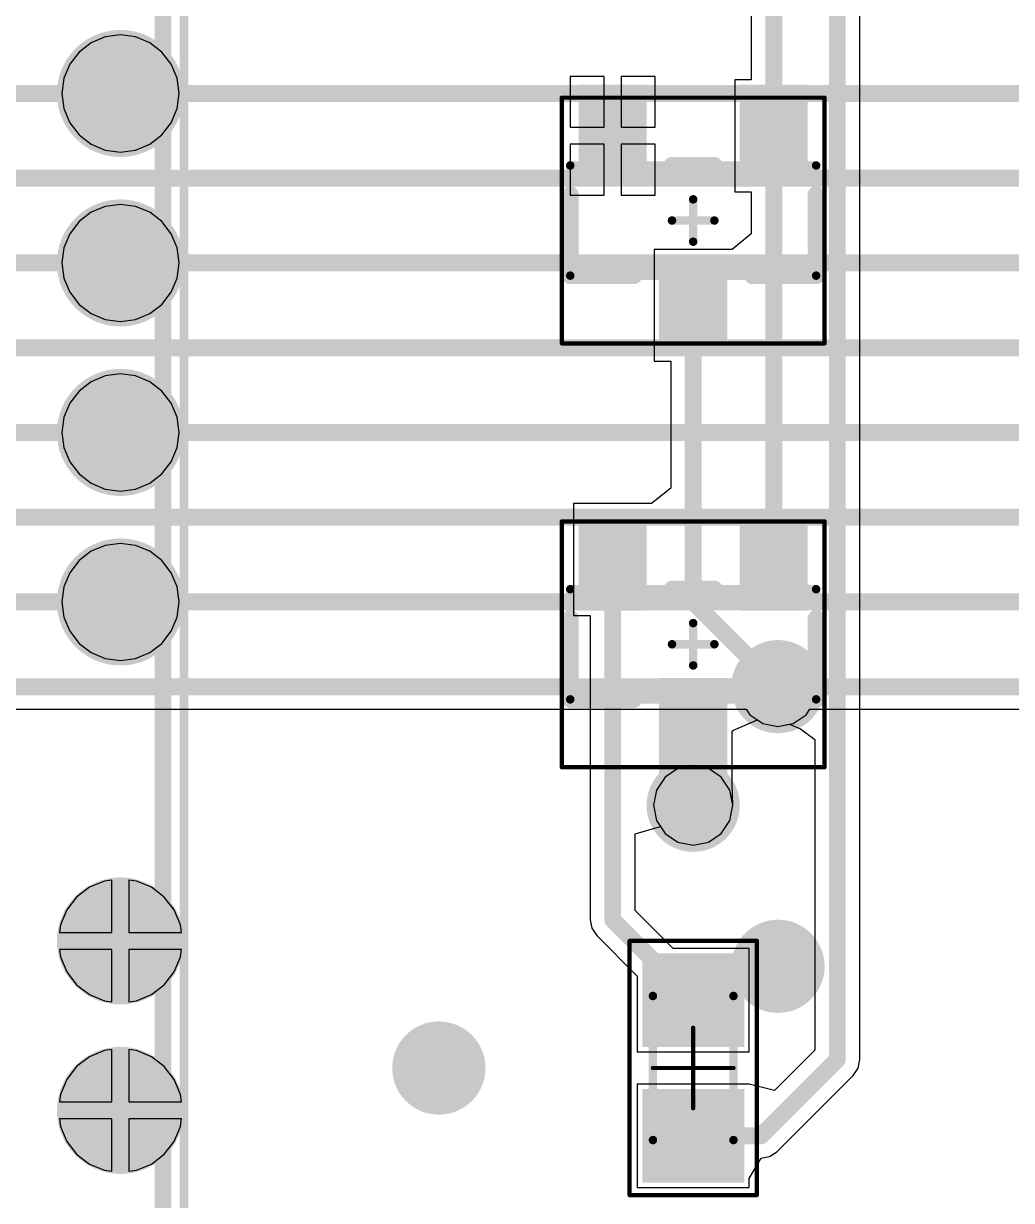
# Model space of a CAD drawing. Header units: millimetres. Extents: x 372 to 687, y 380 to 482.
# Drawn here: x 433.1 to 444.75, y 442.44 to 456.32 of the extents above; entities that cross this region are included whole.
import ezdxf

# ---------------------------------------------------------------- set-up
doc = ezdxf.new("R2010")
doc.units = ezdxf.units.MM
for name, color, linetype in [('BottomLayer', 5, 'Continuous'), ('BottomSolder', 6, 'Continuous'), ('InternalPlane1', 76, 'Continuous'), ('InternalPlane2', 16, 'Continuous'), ('Mechanical13', 56, 'Continuous'), ('Mechanical15', 56, 'Continuous'), ('MultiLayer', 9, 'Continuous'), ('PadHoleLayer', 156, 'Continuous'), ('TopLayer', 1, 'Continuous'), ('TopOverlay', 2, 'Continuous'), ('TopPaste', 8, 'Continuous'), ('TopSolder', 216, 'Continuous'), ('ViaHoleLayer', 16, 'Continuous')]:
    doc.layers.add(name, color=color, linetype=linetype)

# ---------------------------------------------------------------- blocks, each defined once
blk = doc.blocks.new('RESC0603_1608__N_305')
at = {"layer": 'Mechanical13', "const_width": 0.0999998}
for points in [[(-0.8499983, 0.47499778), (0.85000084, 0.47499778)], [(-0.8499983, 0.47499778), (-0.8499983, -0.47500032)], [(0.85000084, 0.47499778), (0.85000084, -0.47500032)], [(-0.8499983, -0.47500032), (0.85000084, -0.47500032)]]:
    blk.add_lwpolyline(points, dxfattribs=at)
at = {"layer": 'Mechanical13', "const_width": 0.0499999}
for points in [[(-0.8749969799999999, 0.47499778, 1), (-0.8249996199999999, 0.47499778, 1)], [(-0.8749969799999999, 0.47499778, 1), (-0.8249996199999999, 0.47499778, 1)], [(0.8250021599999999, 0.47499778, 1), (0.8749995199999999, 0.47499778, 1)], [(0.8250021599999999, 0.47499778, 1), (0.8749995199999999, 0.47499778, 1)], [(-0.8749969799999999, -0.47500032, 1), (-0.8249996199999999, -0.47500032, 1)], [(-0.8749969799999999, -0.47500032, 1), (-0.8249996199999999, -0.47500032, 1)], [(0.8250021599999999, -0.47500032, 1), (0.8749995199999999, -0.47500032, 1)], [(0.8250021599999999, -0.47500032, 1), (0.8749995199999999, -0.47500032, 1)]]:
    blk.add_lwpolyline(points, format="xyb", close=True, dxfattribs=at)
at = {"layer": 'Mechanical15', "const_width": 0.0499999}
for points in [[(-1.49999954, 0.7499985), (1.50000208, 0.7499985)], [(-1.49999954, 0.7499985), (-1.49999954, -0.75000104)], [(1.50000208, 0.7499985), (1.50000208, -0.75000104)], [(2.54e-06, 0.47499778), (2.54e-06, -0.47500032)], [(-0.47499778, 0), (0.47500286, 0)], [(-1.49999954, -0.75000104), (1.50000208, -0.75000104)]]:
    blk.add_lwpolyline(points, dxfattribs=at)
at = {"layer": 'Mechanical15', "const_width": 0.02499868}
for points in [[(-1.51249888, 0.7499985, 1), (-1.4875002, 0.7499985, 1)], [(-1.51249888, 0.7499985, 1), (-1.4875002, 0.7499985, 1)], [(1.48750274, 0.7499985, 1), (1.51250142, 0.7499985, 1)], [(1.48750274, 0.7499985, 1), (1.51250142, 0.7499985, 1)], [(-0.0124968, 0.47499778, 1), (0.01250188, 0.47499778, 1)], [(-0.48749712, 0, 1), (-0.46249844, 0, 1)], [(0.46250352, 0, 1), (0.4875022, 0, 1)], [(-0.0124968, -0.47500032, 1), (0.01250188, -0.47500032, 1)], [(-1.51249888, -0.75000104, 1), (-1.4875002, -0.75000104, 1)], [(-1.51249888, -0.75000104, 1), (-1.4875002, -0.75000104, 1)], [(1.48750274, -0.75000104, 1), (1.51250142, -0.75000104, 1)], [(1.48750274, -0.75000104, 1), (1.51250142, -0.75000104, 1)]]:
    blk.add_lwpolyline(points, format="xyb", close=True, dxfattribs=at)
at = {"layer": 'TopLayer'}
for points in [[(-0.3499993, -0.499999), (-0.3499993, 0.499999), (-1.2499975, -0.499999), (-1.2499975, 0.499999)], [(1.25000004, -0.499999), (1.25000004, 0.499999), (0.35000184, -0.499999), (0.35000184, 0.499999)]]:
    blk.add_solid(points, dxfattribs=at)
at = {"layer": 'TopPaste'}
for points in [[(-0.3499993, -0.499999), (-0.3499993, 0.499999), (-1.2499975, -0.499999), (-1.2499975, 0.499999)], [(1.25000004, -0.499999), (1.25000004, 0.499999), (0.35000184, -0.499999), (0.35000184, 0.499999)]]:
    blk.add_solid(points, dxfattribs=at)
at = {"layer": 'TopSolder'}
for points in [[(-0.2483993, -0.601599), (-0.2483993, 0.601599), (-1.3515975, -0.601599), (-1.3515975, 0.601599)], [(1.35160004, -0.601599), (1.35160004, 0.601599), (0.24840184, -0.601599), (0.24840184, 0.601599)]]:
    blk.add_solid(points, dxfattribs=at)
blk = doc.blocks.new('PCI_E_______36P_324')
at = {"layer": 'BottomLayer', "const_width": 0.52500022}
for points in [[(-6.76201594, 3.24464172, 1), (-6.237018259999999, 3.24464172, 1)], [(-4.7620174, 3.24464172, 1), (-4.23701972, 3.24464172, 1)], [(-2.76201632, 3.24464172, 1), (-2.23701864, 3.24464172, 1)], [(-0.76201778, 3.24464172, 1), (-0.2370201, 3.24464172, 1)], [(3.23798438, 3.24464172, 1), (3.76298206, 3.24464172, 1)], [(5.237982919999999, 3.24464172, 1), (5.7629806, 3.24464172, 1)]]:
    blk.add_lwpolyline(points, format="xyb", close=True, dxfattribs=at)
at = {"layer": 'BottomSolder', "const_width": 0.6266002199999999}
for points in [[(-6.812815939999999, 3.24464172, 1), (-6.18621826, 3.24464172, 1)], [(-4.8128174, 3.24464172, 1), (-4.18621972, 3.24464172, 1)], [(-2.81281632, 3.24464172, 1), (-2.18621864, 3.24464172, 1)], [(-0.8128177799999999, 3.24464172, 1), (-0.1862201, 3.24464172, 1)], [(3.18718438, 3.24464172, 1), (3.81378206, 3.24464172, 1)], [(5.18718292, 3.24464172, 1), (5.813780599999999, 3.24464172, 1)]]:
    blk.add_lwpolyline(points, format="xyb", close=True, dxfattribs=at)
at = {"layer": 'InternalPlane1', "const_width": 0.7499985}
for points in [[(-6.87451762, 3.24464172, 1), (-6.12451658, 3.24464172, 1)], [(-4.87451908, 3.24464172, 1), (-4.12451804, 3.24464172, 1)], [(-2.874518, 3.24464172, 1), (-2.12451696, 3.24464172, 1)], [(-0.8745194599999999, 3.24464172, 1), (-0.12451842, 3.24464172, 1)], [(3.1254827, 3.24464172, 1), (3.87548374, 3.24464172, 1)], [(5.12548124, 3.24464172, 1), (5.87548228, 3.24464172, 1)]]:
    blk.add_lwpolyline(points, format="xyb", close=True, dxfattribs=at)
at = {"layer": 'InternalPlane2', "const_width": 0.7499985}
for points in [[(-6.87451762, 3.24464172, 1), (-6.12451658, 3.24464172, 1)], [(-4.87451908, 3.24464172, 1), (-4.12451804, 3.24464172, 1)], [(-2.874518, 3.24464172, 1), (-2.12451696, 3.24464172, 1)], [(-0.8745194599999999, 3.24464172, 1), (-0.12451842, 3.24464172, 1)], [(3.1254827, 3.24464172, 1), (3.87548374, 3.24464172, 1)], [(5.12548124, 3.24464172, 1), (5.87548228, 3.24464172, 1)]]:
    blk.add_lwpolyline(points, format="xyb", close=True, dxfattribs=at)
at = {"layer": 'Mechanical13', "const_width": 0.1999996}
blk.add_lwpolyline([(12.5000512, 3.7466016), (-12.49988864, 3.7466016)], dxfattribs=at)
at = {"layer": 'Mechanical15', "const_width": 0.0999998}
blk.add_lwpolyline([(12.87548098, 3.99464022), (-12.59952014, 3.99464022)], dxfattribs=at)
at = {"layer": 'MultiLayer', "const_width": 0.52500022}
for points in [[(-6.76201594, 3.24464172, 1), (-6.237018259999999, 3.24464172, 1)], [(-4.7620174, 3.24464172, 1), (-4.23701972, 3.24464172, 1)], [(-2.76201632, 3.24464172, 1), (-2.23701864, 3.24464172, 1)], [(-0.76201778, 3.24464172, 1), (-0.2370201, 3.24464172, 1)], [(3.23798438, 3.24464172, 1), (3.76298206, 3.24464172, 1)], [(5.237982919999999, 3.24464172, 1), (5.7629806, 3.24464172, 1)]]:
    blk.add_lwpolyline(points, format="xyb", close=True, dxfattribs=at)
at = {"layer": 'PadHoleLayer', "const_width": 0.3499993}
for points in [[(-6.67451802, 3.24464172, 1), (-6.32451618, 3.24464172, 1)], [(-4.67451948, 3.24464172, 1), (-4.32451764, 3.24464172, 1)], [(-2.6745184, 3.24464172, 1), (-2.32451656, 3.24464172, 1)], [(-0.67451986, 3.24464172, 1), (-0.32451802, 3.24464172, 1)], [(3.3254823, 3.24464172, 1), (3.67548414, 3.24464172, 1)], [(5.32548084, 3.24464172, 1), (5.67548268, 3.24464172, 1)]]:
    blk.add_lwpolyline(points, format="xyb", close=True, dxfattribs=at)
at = {"layer": 'TopLayer', "const_width": 0.52500022}
for points in [[(-6.76201594, 3.24464172, 1), (-6.237018259999999, 3.24464172, 1)], [(-4.7620174, 3.24464172, 1), (-4.23701972, 3.24464172, 1)], [(-2.76201632, 3.24464172, 1), (-2.23701864, 3.24464172, 1)], [(-0.76201778, 3.24464172, 1), (-0.2370201, 3.24464172, 1)], [(3.23798438, 3.24464172, 1), (3.76298206, 3.24464172, 1)], [(5.237982919999999, 3.24464172, 1), (5.7629806, 3.24464172, 1)]]:
    blk.add_lwpolyline(points, format="xyb", close=True, dxfattribs=at)
at = {"layer": 'TopSolder', "const_width": 0.6266002199999999}
for points in [[(-6.812815939999999, 3.24464172, 1), (-6.18621826, 3.24464172, 1)], [(-4.8128174, 3.24464172, 1), (-4.18621972, 3.24464172, 1)], [(-2.81281632, 3.24464172, 1), (-2.18621864, 3.24464172, 1)], [(-0.8128177799999999, 3.24464172, 1), (-0.1862201, 3.24464172, 1)], [(3.18718438, 3.24464172, 1), (3.81378206, 3.24464172, 1)], [(5.18718292, 3.24464172, 1), (5.813780599999999, 3.24464172, 1)]]:
    blk.add_lwpolyline(points, format="xyb", close=True, dxfattribs=at)
blk = doc.blocks.new('SOT23_3_N_327')
at = {"layer": 'Mechanical13', "const_width": 0.0999998}
for points in [[(-1.44999964, -0.6500012399999999), (-1.44999964, 0.6500012399999999)], [(-1.44999964, 0.6500012399999999), (1.44999964, 0.6500012399999999)], [(1.44999964, -0.6500012399999999), (1.44999964, 0.6500012399999999)], [(-1.44999964, -0.6500012399999999), (1.44999964, -0.6500012399999999)]]:
    blk.add_lwpolyline(points, dxfattribs=at)
at = {"layer": 'Mechanical13', "const_width": 0.0499999}
for points in [[(-1.47499832, 0.6500012399999999, 1), (-1.42500096, 0.6500012399999999, 1)], [(-1.47499832, 0.6500012399999999, 1), (-1.42500096, 0.6500012399999999, 1)], [(1.42500096, 0.6500012399999999, 1), (1.47499832, 0.6500012399999999, 1)], [(1.42500096, 0.6500012399999999, 1), (1.47499832, 0.6500012399999999, 1)], [(-1.47499832, -0.6500012399999999, 1), (-1.42500096, -0.6500012399999999, 1)], [(-1.47499832, -0.6500012399999999, 1), (-1.42500096, -0.6500012399999999, 1)], [(1.42500096, -0.6500012399999999, 1), (1.47499832, -0.6500012399999999, 1)], [(1.42500096, -0.6500012399999999, 1), (1.47499832, -0.6500012399999999, 1)]]:
    blk.add_lwpolyline(points, format="xyb", close=True, dxfattribs=at)
at = {"layer": 'Mechanical15'}
for points, const_width in [([(-1.54999944, 1.44999964), (1.54999944, 1.44999964)], 0.0499999), ([(-1.54999944, -1.44999964), (-1.54999944, 1.44999964)], 0.0499999), ([(1.54999944, -1.44999964), (1.54999944, 1.44999964)], 0.0499999), ([(0, -0.2499995), (0, 0.2499995)], 0.0999998), ([(-0.2499995, 0), (0.2499995, 0)], 0.0999998), ([(-1.54999944, -1.44999964), (1.54999944, -1.44999964)], 0.0499999)]:
    blk.add_lwpolyline(points, dxfattribs=dict(at, const_width=const_width))
for points, const_width in [([(-1.56249878, 1.44999964, 1), (-1.5375001, 1.44999964, 1)], 0.02499868), ([(-1.56249878, 1.44999964, 1), (-1.5375001, 1.44999964, 1)], 0.02499868), ([(1.5375001, 1.44999964, 1), (1.56249878, 1.44999964, 1)], 0.02499868), ([(1.5375001, 1.44999964, 1), (1.56249878, 1.44999964, 1)], 0.02499868), ([(-0.02499868, 0.2499995, 1), (0.02499868, 0.2499995, 1)], 0.0499999), ([(-0.27499818, 0, 1), (-0.22500082, 0, 1)], 0.0499999), ([(0.22500082, 0, 1), (0.27499818, 0, 1)], 0.0499999), ([(-0.02499868, -0.2499995, 1), (0.02499868, -0.2499995, 1)], 0.0499999), ([(-1.56249878, -1.44999964, 1), (-1.5375001, -1.44999964, 1)], 0.02499868), ([(-1.56249878, -1.44999964, 1), (-1.5375001, -1.44999964, 1)], 0.02499868), ([(1.5375001, -1.44999964, 1), (1.56249878, -1.44999964, 1)], 0.02499868), ([(1.5375001, -1.44999964, 1), (1.56249878, -1.44999964, 1)], 0.02499868)]:
    blk.add_lwpolyline(points, format="xyb", close=True, dxfattribs=dict(at, const_width=const_width))
at = {"layer": 'PadHoleLayer'}
for points in [[(-0.95000064, 1.00000054), (-0.95000064, 1.00000054), (-0.95000064, 1.00000054), (-0.95000064, 1.00000054)], [(0.95000064, 1.00000054), (0.95000064, 1.00000054), (0.95000064, 1.00000054), (0.95000064, 1.00000054)], [(0, -1.00000054), (0, -1.00000054), (0, -1.00000054), (0, -1.00000054)]]:
    blk.add_lwpolyline(points, close=True, dxfattribs=at)
at = {"layer": 'TopLayer'}
for points in [[(-1.25000004, 0.50000154), (-0.6500012399999999, 0.50000154), (-1.25000004, 1.49999954), (-0.6500012399999999, 1.49999954)], [(1.25000004, 1.49999954), (0.6500012399999999, 1.49999954), (1.25000004, 0.50000154), (0.6500012399999999, 0.50000154)], [(-0.2999994, -1.49999954), (0.2999994, -1.49999954), (-0.2999994, -0.50000154), (0.2999994, -0.50000154)]]:
    blk.add_solid(points, dxfattribs=at)
at = {"layer": 'TopOverlay', "const_width": 0.1999996}
for points in [[(-0.2499995, 0.6500012399999999), (0.2499995, 0.6500012399999999)], [(-1.44999964, -0.6500012399999999), (-1.44999964, 0.3039999)], [(1.44999964, -0.6500012399999999), (1.44999964, 0.3039999)], [(-1.44999964, -0.6500012399999999), (-0.7000011399999999, -0.6500012399999999)], [(0.7000011399999999, -0.6500012399999999), (1.44999964, -0.6500012399999999)]]:
    blk.add_lwpolyline(points, dxfattribs=at)
at = {"layer": 'TopOverlay', "const_width": 0.0999998}
for points in [[(-0.2999994, 0.6500012399999999, 1), (-0.1999996, 0.6500012399999999, 1)], [(0.1999996, 0.6500012399999999, 1), (0.2999994, 0.6500012399999999, 1)], [(-1.49999954, 0.3039999, 1), (-1.39999974, 0.3039999, 1)], [(1.39999974, 0.3039999, 1), (1.49999954, 0.3039999, 1)], [(-1.49999954, -0.6500012399999999, 1), (-1.39999974, -0.6500012399999999, 1)], [(-1.49999954, -0.6500012399999999, 1), (-1.39999974, -0.6500012399999999, 1)], [(-0.75000104, -0.6500012399999999, 1), (-0.6500012399999999, -0.6500012399999999, 1)], [(0.6500012399999999, -0.6500012399999999, 1), (0.75000104, -0.6500012399999999, 1)], [(1.39999974, -0.6500012399999999, 1), (1.49999954, -0.6500012399999999, 1)], [(1.39999974, -0.6500012399999999, 1), (1.49999954, -0.6500012399999999, 1)]]:
    blk.add_lwpolyline(points, format="xyb", close=True, dxfattribs=at)
at = {"layer": 'TopPaste'}
for points in [[(-1.20000014, 0.55000144), (-0.7000011399999999, 0.55000144), (-1.20000014, 1.44999964), (-0.7000011399999999, 1.44999964)], [(1.20000014, 1.44999964), (0.7000011399999999, 1.44999964), (1.20000014, 0.55000144), (0.7000011399999999, 0.55000144)], [(-0.2499995, -1.44999964), (0.2499995, -1.44999964), (-0.2499995, -0.55000144), (0.2499995, -0.55000144)]]:
    blk.add_solid(points, dxfattribs=at)
at = {"layer": 'TopSolder'}
for points in [[(-1.35160004, 0.39840154), (-0.54840124, 0.39840154), (-1.35160004, 1.60159954), (-0.54840124, 1.60159954)], [(1.35160004, 1.60159954), (0.54840124, 1.60159954), (1.35160004, 0.39840154), (0.54840124, 0.39840154)], [(-0.4015994, -1.60159954), (0.4015994, -1.60159954), (-0.4015994, -0.39840154), (0.4015994, -0.39840154)]]:
    blk.add_solid(points, dxfattribs=at)
blk = doc.blocks.new('SOT23_3_N_330')
at = {"layer": 'Mechanical13', "const_width": 0.0999998}
for points in [[(-1.44999964, -0.6500012399999999), (-1.44999964, 0.6500012399999999)], [(-1.44999964, 0.6500012399999999), (1.44999964, 0.6500012399999999)], [(1.44999964, -0.6500012399999999), (1.44999964, 0.6500012399999999)], [(-1.44999964, -0.6500012399999999), (1.44999964, -0.6500012399999999)]]:
    blk.add_lwpolyline(points, dxfattribs=at)
at = {"layer": 'Mechanical13', "const_width": 0.0499999}
for points in [[(-1.47499832, 0.6500012399999999, 1), (-1.42500096, 0.6500012399999999, 1)], [(-1.47499832, 0.6500012399999999, 1), (-1.42500096, 0.6500012399999999, 1)], [(1.42500096, 0.6500012399999999, 1), (1.47499832, 0.6500012399999999, 1)], [(1.42500096, 0.6500012399999999, 1), (1.47499832, 0.6500012399999999, 1)], [(-1.47499832, -0.6500012399999999, 1), (-1.42500096, -0.6500012399999999, 1)], [(-1.47499832, -0.6500012399999999, 1), (-1.42500096, -0.6500012399999999, 1)], [(1.42500096, -0.6500012399999999, 1), (1.47499832, -0.6500012399999999, 1)], [(1.42500096, -0.6500012399999999, 1), (1.47499832, -0.6500012399999999, 1)]]:
    blk.add_lwpolyline(points, format="xyb", close=True, dxfattribs=at)
at = {"layer": 'Mechanical15'}
for points, const_width in [([(-1.54999944, 1.44999964), (1.54999944, 1.44999964)], 0.0499999), ([(-1.54999944, -1.44999964), (-1.54999944, 1.44999964)], 0.0499999), ([(1.54999944, -1.44999964), (1.54999944, 1.44999964)], 0.0499999), ([(0, -0.2499995), (0, 0.2499995)], 0.0999998), ([(-0.2499995, 0), (0.2499995, 0)], 0.0999998), ([(-1.54999944, -1.44999964), (1.54999944, -1.44999964)], 0.0499999)]:
    blk.add_lwpolyline(points, dxfattribs=dict(at, const_width=const_width))
for points, const_width in [([(-1.56249878, 1.44999964, 1), (-1.5375001, 1.44999964, 1)], 0.02499868), ([(-1.56249878, 1.44999964, 1), (-1.5375001, 1.44999964, 1)], 0.02499868), ([(1.5375001, 1.44999964, 1), (1.56249878, 1.44999964, 1)], 0.02499868), ([(1.5375001, 1.44999964, 1), (1.56249878, 1.44999964, 1)], 0.02499868), ([(-0.02499868, 0.2499995, 1), (0.02499868, 0.2499995, 1)], 0.0499999), ([(-0.27499818, 0, 1), (-0.22500082, 0, 1)], 0.0499999), ([(0.22500082, 0, 1), (0.27499818, 0, 1)], 0.0499999), ([(-0.02499868, -0.2499995, 1), (0.02499868, -0.2499995, 1)], 0.0499999), ([(-1.56249878, -1.44999964, 1), (-1.5375001, -1.44999964, 1)], 0.02499868), ([(-1.56249878, -1.44999964, 1), (-1.5375001, -1.44999964, 1)], 0.02499868), ([(1.5375001, -1.44999964, 1), (1.56249878, -1.44999964, 1)], 0.02499868), ([(1.5375001, -1.44999964, 1), (1.56249878, -1.44999964, 1)], 0.02499868)]:
    blk.add_lwpolyline(points, format="xyb", close=True, dxfattribs=dict(at, const_width=const_width))
at = {"layer": 'PadHoleLayer'}
for points in [[(-0.95000064, 1.00000054), (-0.95000064, 1.00000054), (-0.95000064, 1.00000054), (-0.95000064, 1.00000054)], [(0.95000064, 1.00000054), (0.95000064, 1.00000054), (0.95000064, 1.00000054), (0.95000064, 1.00000054)], [(0, -1.00000054), (0, -1.00000054), (0, -1.00000054), (0, -1.00000054)]]:
    blk.add_lwpolyline(points, close=True, dxfattribs=at)
at = {"layer": 'TopLayer'}
for points in [[(-1.25000004, 0.50000154), (-0.6500012399999999, 0.50000154), (-1.25000004, 1.49999954), (-0.6500012399999999, 1.49999954)], [(1.25000004, 1.49999954), (0.6500012399999999, 1.49999954), (1.25000004, 0.50000154), (0.6500012399999999, 0.50000154)], [(-0.2999994, -1.49999954), (0.2999994, -1.49999954), (-0.2999994, -0.50000154), (0.2999994, -0.50000154)]]:
    blk.add_solid(points, dxfattribs=at)
at = {"layer": 'TopOverlay', "const_width": 0.1999996}
for points in [[(-0.2499995, 0.6500012399999999), (0.2499995, 0.6500012399999999)], [(-1.44999964, -0.6500012399999999), (-1.44999964, 0.3039999)], [(1.44999964, -0.6500012399999999), (1.44999964, 0.3039999)], [(-1.44999964, -0.6500012399999999), (-0.7000011399999999, -0.6500012399999999)], [(0.7000011399999999, -0.6500012399999999), (1.44999964, -0.6500012399999999)]]:
    blk.add_lwpolyline(points, dxfattribs=at)
at = {"layer": 'TopOverlay', "const_width": 0.0999998}
for points in [[(-0.2999994, 0.6500012399999999, 1), (-0.1999996, 0.6500012399999999, 1)], [(0.1999996, 0.6500012399999999, 1), (0.2999994, 0.6500012399999999, 1)], [(-1.49999954, 0.3039999, 1), (-1.39999974, 0.3039999, 1)], [(1.39999974, 0.3039999, 1), (1.49999954, 0.3039999, 1)], [(-1.49999954, -0.6500012399999999, 1), (-1.39999974, -0.6500012399999999, 1)], [(-1.49999954, -0.6500012399999999, 1), (-1.39999974, -0.6500012399999999, 1)], [(-0.75000104, -0.6500012399999999, 1), (-0.6500012399999999, -0.6500012399999999, 1)], [(0.6500012399999999, -0.6500012399999999, 1), (0.75000104, -0.6500012399999999, 1)], [(1.39999974, -0.6500012399999999, 1), (1.49999954, -0.6500012399999999, 1)], [(1.39999974, -0.6500012399999999, 1), (1.49999954, -0.6500012399999999, 1)]]:
    blk.add_lwpolyline(points, format="xyb", close=True, dxfattribs=at)
at = {"layer": 'TopPaste'}
for points in [[(-1.20000014, 0.55000144), (-0.7000011399999999, 0.55000144), (-1.20000014, 1.44999964), (-0.7000011399999999, 1.44999964)], [(1.20000014, 1.44999964), (0.7000011399999999, 1.44999964), (1.20000014, 0.55000144), (0.7000011399999999, 0.55000144)], [(-0.2499995, -1.44999964), (0.2499995, -1.44999964), (-0.2499995, -0.55000144), (0.2499995, -0.55000144)]]:
    blk.add_solid(points, dxfattribs=at)
at = {"layer": 'TopSolder'}
for points in [[(-1.35160004, 0.39840154), (-0.54840124, 0.39840154), (-1.35160004, 1.60159954), (-0.54840124, 1.60159954)], [(1.35160004, 1.60159954), (0.54840124, 1.60159954), (1.35160004, 0.39840154), (0.54840124, 0.39840154)], [(-0.4015994, -1.60159954), (0.4015994, -1.60159954), (-0.4015994, -0.39840154), (0.4015994, -0.39840154)]]:
    blk.add_solid(points, dxfattribs=at)

msp = doc.modelspace()

# ---------------------------------------------------------------- linework, layer by layer
at = {"layer": 'BottomLayer'}
for p, q in [((432.87627166, 448.23442738), (441.62421454, 448.23442738)), ((441.62421454, 448.23442738), (441.6683572, 448.16836198)), ((441.6683572, 448.16836198), (441.8205159, 448.0666934)), ((442.17947886, 448.0666934), (442.33163756, 448.16836198)), ((442.33163756, 448.16836198), (442.37578022, 448.23442738)), ((442.37578022, 448.23442738), (448.29998986, 448.23442738)), ((441.8205159, 448.0666934), (441.99999738, 448.03099116)), ((441.99999738, 448.03099116), (442.17947886, 448.0666934)), ((440.8205179, 447.53333658), (440.6683592, 447.431668)), ((440.99999938, 447.56903882), (440.8205179, 447.53333658)), ((441.17948086, 447.53333658), (440.99999938, 447.56903882)), ((441.33163956, 447.431668), (441.17948086, 447.53333658)), ((440.6683592, 447.431668), (440.56669062, 447.2795093)), ((441.43330814, 447.2795093), (441.33163956, 447.431668)), ((440.56669062, 447.2795093), (440.53098838, 447.10002782)), ((441.46901038, 447.10002782), (441.43330814, 447.2795093)), ((440.53098838, 447.10002782), (440.56669062, 446.92054634)), ((441.43330814, 446.92054634), (441.46901038, 447.10002782)), ((440.56669062, 446.92054634), (440.6683592, 446.76838764)), ((441.33163956, 446.76838764), (441.43330814, 446.92054634)), ((440.6683592, 446.76838764), (440.8205179, 446.66671906)), ((441.17948086, 446.66671906), (441.33163956, 446.76838764)), ((440.8205179, 446.66671906), (440.99999938, 446.63101682)), ((440.99999938, 446.63101682), (441.17948086, 446.66671906)), ((434.05537776, 446.20585638), (433.87901286, 446.13280344)), ((434.14467654, 446.21761404), (434.05537776, 446.20585638)), ((434.14467654, 445.59951774), (434.14467654, 446.21761404)), ((434.4339038, 446.20585638), (434.34467614, 446.21760388)), ((434.34467614, 446.21760388), (434.34467614, 445.59951774)), ((434.6102686999999, 446.13280344), (434.4339038, 446.20585638)), ((433.87901286, 446.13280344), (433.72756536, 446.01659336)), ((434.7617162, 446.01659336), (434.6102686999999, 446.13280344)), ((433.72756536, 446.01659336), (433.61135528, 445.86514586)), ((434.87792628, 445.86514586), (434.7617162, 446.01659336)), ((433.61135528, 445.86514586), (433.53830234, 445.68878096)), ((434.95097922, 445.68878096), (434.87792628, 445.86514586)), ((433.53830234, 445.68878096), (433.52654976, 445.59951774)), ((434.9627318, 445.59951774), (434.95097922, 445.68878096)), ((433.52654976, 445.59951774), (434.14467654, 445.59951774)), ((434.34467614, 445.59951774), (434.9627318, 445.59951774)), ((434.14467654, 445.39951814), (433.52654976, 445.39951814)), ((433.52654976, 445.39951814), (433.53830234, 445.31025492)), ((434.14467654, 444.78142184), (434.14467654, 445.39951814)), ((434.9627318, 445.39951814), (434.34467614, 445.39951814)), ((434.34467614, 445.39951814), (434.34467614, 444.781432)), ((434.95097922, 445.31025492), (434.9627318, 445.39951814)), ((433.53830234, 445.31025492), (433.61135528, 445.13389002)), ((434.87792628, 445.13389002), (434.95097922, 445.31025492)), ((433.61135528, 445.13389002), (433.72756536, 444.9824425199999)), ((434.7617162, 444.9824425199999), (434.87792628, 445.13389002)), ((433.72756536, 444.9824425199999), (433.87901286, 444.86623244)), ((434.6102686999999, 444.86623244), (434.7617162, 444.9824425199999)), ((433.87901286, 444.86623244), (434.05537776, 444.7931795)), ((434.4339038, 444.7931795), (434.6102686999999, 444.86623244)), ((434.05537776, 444.7931795), (434.14467654, 444.78142184)), ((434.34467614, 444.781432), (434.4339038, 444.7931795)), ((433.87901286, 444.1328049), (433.72756536, 444.01659482)), ((434.05537776, 444.20585784), (433.87901286, 444.1328049)), ((434.14465368, 444.21761042), (434.05537776, 444.20585784)), ((434.14465368, 443.59954206), (434.14465368, 444.21761042)), ((434.4339038, 444.20585784), (434.34465328, 444.21760788)), ((434.34465328, 444.21760788), (434.34465328, 443.59954206)), ((434.6102686999999, 444.1328049), (434.4339038, 444.20585784)), ((434.7617162, 444.01659482), (434.6102686999999, 444.1328049)), ((433.72756536, 444.01659482), (433.61135528, 443.8651473199999)), ((434.87792628, 443.8651473199999), (434.7617162, 444.01659482)), ((433.61135528, 443.8651473199999), (433.53830234, 443.68878242)), ((434.95097922, 443.68878242), (434.87792628, 443.8651473199999)), ((433.53830234, 443.68878242), (433.5265523, 443.59954206)), ((433.5265523, 443.59954206), (434.14465368, 443.59954206)), ((434.34465328, 443.59954206), (434.96272926, 443.59954206)), ((434.96272926, 443.59954206), (434.95097922, 443.68878242)), ((434.14465368, 443.39954246), (433.52654722, 443.39954246)), ((433.52654722, 443.39954246), (433.53830234, 443.31025638)), ((433.53830234, 443.31025638), (433.61135528, 443.13389148)), ((434.14465368, 442.78142838), (434.14465368, 443.39954246)), ((434.96273434, 443.39954246), (434.34465328, 443.39954246)), ((434.34465328, 443.39954246), (434.34465328, 442.78143092)), ((434.87792628, 443.13389148), (434.95097922, 443.31025638)), ((434.95097922, 443.31025638), (434.96273434, 443.39954246)), ((433.61135528, 443.13389148), (433.72756536, 442.98244398)), ((434.7617162, 442.98244398), (434.87792628, 443.13389148)), ((433.72756536, 442.98244398), (433.87901286, 442.8662339)), ((433.87901286, 442.8662339), (434.05537776, 442.79318096)), ((434.4339038, 442.79318096), (434.6102686999999, 442.8662339)), ((434.6102686999999, 442.8662339), (434.7617162, 442.98244398)), ((434.05537776, 442.79318096), (434.14465368, 442.78142838)), ((434.34465328, 442.78143092), (434.4339038, 442.79318096))]:
    msp.add_line(p, q, dxfattribs=at)
at = {"layer": 'BottomLayer', "const_width": 0.1999996}
for points in [[(431.889281, 455.49951826), (434.24464078, 455.49951826)], [(434.24464078, 455.49951826), (456.38879512, 455.49951826)], [(432.2446397, 454.49952026), (456.78879686, 454.49952026)], [(431.8897636, 453.49951972), (434.24464078, 453.49951972)], [(434.24464078, 453.49951972), (456.6344817, 453.49951972)], [(432.2446397, 452.49951918), (456.78879686, 452.49951918)], [(431.8897636, 451.49951864), (434.24464078, 451.49951864)], [(434.24464078, 451.49951864), (456.6344817, 451.49951864)], [(432.2446397, 450.49952064), (456.78879686, 450.49952064)], [(431.8897636, 449.4995201), (434.24464078, 449.4995201)], [(434.24464078, 449.4995201), (447.99951802, 449.4995201)], [(432.24464224, 448.49951956), (448.30000256, 448.49951956)]]:
    msp.add_lwpolyline(points, dxfattribs=at)
at = {"layer": 'BottomLayer'}
for points, const_width in [([(434.19464088, 455.49951826, 1), (434.29464068, 455.49951826, 1)], 0.0999998), ([(434.19464088, 455.49951826, 1), (434.29464068, 455.49951826, 1)], 0.0999998), ([(434.19464088, 453.49951972, 1), (434.29464068, 453.49951972, 1)], 0.0999998), ([(434.19464088, 453.49951972, 1), (434.29464068, 453.49951972, 1)], 0.0999998), ([(434.19464088, 451.49951864, 1), (434.29464068, 451.49951864, 1)], 0.0999998), ([(434.19464088, 451.49951864, 1), (434.29464068, 451.49951864, 1)], 0.0999998), ([(434.19464088, 449.4995201, 1), (434.29464068, 449.4995201, 1)], 0.0999998), ([(434.19464088, 449.4995201, 1), (434.29464068, 449.4995201, 1)], 0.0999998), ([(441.84999768, 448.50000216, 1), (442.14999708, 448.50000216, 1)], 0.2999994), ([(440.84999968, 447.10002782, 1), (441.14999908, 447.10002782, 1)], 0.2999994), ([(441.85000022, 445.20000114, 1), (442.14999962, 445.20000114, 1)], 0.2999994), ([(437.84995742, 443.99995782, 1), (438.14995682, 443.99995782, 1)], 0.2999994)]:
    msp.add_lwpolyline(points, format="xyb", close=True, dxfattribs=dict(at, const_width=const_width))
at = {"layer": 'InternalPlane1', "const_width": 0.5499989}
for points in [[(441.7249992, 448.50000216, 1), (442.27499556, 448.50000216, 1)], [(440.7250012, 447.10002782, 1), (441.27499756, 447.10002782, 1)], [(441.72500174, 445.20000114, 1), (442.2749980999999, 445.20000114, 1)], [(437.72495894, 443.99995782, 1), (438.2749553, 443.99995782, 1)]]:
    msp.add_lwpolyline(points, format="xyb", close=True, dxfattribs=at)
at = {"layer": 'InternalPlane2', "const_width": 0.5499989}
for points in [[(441.7249992, 448.50000216, 1), (442.27499556, 448.50000216, 1)], [(441.72500174, 445.20000114, 1), (442.2749980999999, 445.20000114, 1)], [(437.72495894, 443.99995782, 1), (438.2749553, 443.99995782, 1)]]:
    msp.add_lwpolyline(points, format="xyb", close=True, dxfattribs=at)
at = {"layer": 'MultiLayer', "const_width": 0.2999994}
for points in [[(441.84999768, 448.50000216, 1), (442.14999708, 448.50000216, 1)], [(440.84999968, 447.10002782, 1), (441.14999908, 447.10002782, 1)], [(441.85000022, 445.20000114, 1), (442.14999962, 445.20000114, 1)], [(437.84995742, 443.99995782, 1), (438.14995682, 443.99995782, 1)]]:
    msp.add_lwpolyline(points, format="xyb", close=True, dxfattribs=at)
at = {"layer": 'TopLayer'}
for p, q in [((442.9650907, 444.10001096), (442.9650907, 461.2999994199999)), ((441.68490784, 457.14019824), (441.68490784, 455.66000054)), ((433.89918554, 456.09786352), (433.7560921, 455.98806694)), ((434.0658197, 456.16688548), (433.89918554, 456.09786352)), ((434.24464078, 456.19042874), (434.0658197, 456.16688548)), ((434.42346186, 456.16688548), (434.24464078, 456.19042874)), ((434.59009602, 456.09786352), (434.42346186, 456.16688548)), ((434.7331894599999, 455.98806694), (434.59009602, 456.09786352)), ((433.7560921, 455.98806694), (433.64629552, 455.8449735)), ((434.84298604, 455.8449735), (434.7331894599999, 455.98806694)), ((433.64629552, 455.8449735), (433.57727356, 455.67833934)), ((434.912008, 455.67833934), (434.84298604, 455.8449735)), ((433.57727356, 455.67833934), (433.5537303, 455.49951826)), ((434.93555126, 455.49951826), (434.912008, 455.67833934)), ((439.94999894, 455.70000046), (439.54999974, 455.70000046)), ((439.54999974, 455.70000046), (439.54999974, 455.10000166)), ((439.94999894, 455.10000166), (439.94999894, 455.70000046)), ((440.54999774, 455.70000046), (440.14999854, 455.70000046)), ((440.14999854, 455.70000046), (440.14999854, 455.10000166)), ((440.54999774, 455.10000166), (440.54999774, 455.70000046)), ((441.68490784, 455.66000054), (441.49000094, 455.66000054)), ((441.49000094, 455.66000054), (441.49000094, 454.34000318)), ((433.5537303, 455.49951826), (433.57727356, 455.32069718)), ((434.912008, 455.32069718), (434.93555126, 455.49951826)), ((433.57727356, 455.32069718), (433.64629552, 455.15406302)), ((434.84298604, 455.15406302), (434.912008, 455.32069718)), ((433.64629552, 455.15406302), (433.7560921, 455.01096958)), ((434.7331894599999, 455.01096958), (434.84298604, 455.15406302)), ((439.54999974, 455.10000166), (439.94999894, 455.10000166)), ((440.14999854, 455.10000166), (440.54999774, 455.10000166)), ((433.7560921, 455.01096958), (433.89918554, 454.901173)), ((434.59009602, 454.901173), (434.7331894599999, 455.01096958)), ((433.89918554, 454.901173), (434.0658197, 454.83215104)), ((434.0658197, 454.83215104), (434.24464078, 454.80860778)), ((434.24464078, 454.80860778), (434.42346186, 454.83215104)), ((434.42346186, 454.83215104), (434.59009602, 454.901173)), ((439.94999894, 454.90000206), (439.54999974, 454.90000206)), ((439.54999974, 454.90000206), (439.54999974, 454.30000326)), ((439.94999894, 454.30000326), (439.94999894, 454.90000206)), ((440.54999774, 454.90000206), (440.14999854, 454.90000206)), ((440.14999854, 454.90000206), (440.14999854, 454.30000326)), ((440.54999774, 454.30000326), (440.54999774, 454.90000206)), ((439.54999974, 454.30000326), (439.94999894, 454.30000326)), ((440.14999854, 454.30000326), (440.54999774, 454.30000326)), ((441.49000094, 454.34000318), (441.68490784, 454.34000318)), ((441.68490784, 454.34000318), (441.68490784, 453.84128434)), ((434.0658197, 454.16688694), (433.89918554, 454.09786498)), ((434.24464078, 454.1904302), (434.0658197, 454.16688694)), ((434.42346186, 454.16688694), (434.24464078, 454.1904302)), ((434.59009602, 454.09786498), (434.42346186, 454.16688694)), ((433.7560921, 453.9880684), (433.64629552, 453.84497496)), ((433.89918554, 454.09786498), (433.7560921, 453.9880684)), ((434.7331894599999, 453.9880684), (434.59009602, 454.09786498)), ((434.84298604, 453.84497496), (434.7331894599999, 453.9880684)), ((433.64629552, 453.84497496), (433.57727356, 453.6783408)), ((434.912008, 453.6783408), (434.84298604, 453.84497496)), ((441.68490784, 453.84128434), (441.45999592, 453.65999946)), ((433.57727356, 453.6783408), (433.5537303, 453.49951972)), ((434.93555126, 453.49951972), (434.912008, 453.6783408)), ((441.45999592, 453.65999946), (440.5400003, 453.65999946)), ((440.5400003, 453.65999946), (440.5400003, 452.3400021)), ((433.5537303, 453.49951972), (433.57727356, 453.32069864)), ((434.912008, 453.32069864), (434.93555126, 453.49951972)), ((433.57727356, 453.32069864), (433.64629552, 453.15406448)), ((434.84298604, 453.15406448), (434.912008, 453.32069864)), ((433.64629552, 453.15406448), (433.7560921, 453.01097104)), ((434.7331894599999, 453.01097104), (434.84298604, 453.15406448)), ((433.7560921, 453.01097104), (433.89918554, 452.90117446)), ((434.59009602, 452.90117446), (434.7331894599999, 453.01097104)), ((433.89918554, 452.90117446), (434.0658197, 452.8321524999999)), ((434.42346186, 452.8321524999999), (434.59009602, 452.90117446)), ((434.0658197, 452.8321524999999), (434.24464078, 452.80860924)), ((434.24464078, 452.80860924), (434.42346186, 452.8321524999999)), ((440.5400003, 452.3400021), (440.7349072, 452.3400021)), ((440.7349072, 452.3400021), (440.7349072, 450.8412852599999)), ((434.24464078, 452.19042912), (434.0658197, 452.16688586)), ((434.42346186, 452.16688586), (434.24464078, 452.19042912)), ((433.89918554, 452.0978639), (433.7560921, 451.98806732)), ((434.0658197, 452.16688586), (433.89918554, 452.0978639)), ((434.59009602, 452.0978639), (434.42346186, 452.16688586)), ((434.7331894599999, 451.98806732), (434.59009602, 452.0978639)), ((433.7560921, 451.98806732), (433.64629552, 451.84497388)), ((434.84298604, 451.84497388), (434.7331894599999, 451.98806732)), ((433.64629552, 451.84497388), (433.57727356, 451.67833972)), ((434.912008, 451.67833972), (434.84298604, 451.84497388)), ((433.57727356, 451.67833972), (433.5537303, 451.49951864)), ((434.93555126, 451.49951864), (434.912008, 451.67833972)), ((433.5537303, 451.49951864), (433.57727356, 451.32069756)), ((434.912008, 451.32069756), (434.93555126, 451.49951864)), ((433.57727356, 451.32069756), (433.64629552, 451.1540634)), ((434.84298604, 451.1540634), (434.912008, 451.32069756)), ((433.64629552, 451.1540634), (433.7560921, 451.01096996)), ((434.7331894599999, 451.01096996), (434.84298604, 451.1540634)), ((433.7560921, 451.01096996), (433.89918554, 450.90117338)), ((434.59009602, 450.90117338), (434.7331894599999, 451.01096996)), ((433.89918554, 450.90117338), (434.0658197, 450.83215142)), ((434.0658197, 450.83215142), (434.24464078, 450.8086081599999)), ((434.24464078, 450.8086081599999), (434.42346186, 450.83215142)), ((434.42346186, 450.83215142), (434.59009602, 450.90117338)), ((440.7349072, 450.8412852599999), (440.50999782, 450.66000292)), ((440.43490526, 450.66000038), (439.58999966, 450.66000038)), ((439.58999966, 450.66000038), (439.58999966, 449.34000302)), ((440.50999782, 450.66000292), (440.43490526, 450.66000038)), ((433.89918554, 450.09786536), (433.7560921, 449.98806878)), ((434.0658197, 450.16688732), (433.89918554, 450.09786536)), ((434.24464078, 450.19043058), (434.0658197, 450.16688732)), ((434.42346186, 450.16688732), (434.24464078, 450.19043058)), ((434.59009602, 450.09786536), (434.42346186, 450.16688732)), ((434.7331894599999, 449.98806878), (434.59009602, 450.09786536)), ((433.7560921, 449.98806878), (433.64629552, 449.84497534)), ((434.84298604, 449.84497534), (434.7331894599999, 449.98806878)), ((433.64629552, 449.84497534), (433.57727356, 449.67834118)), ((434.912008, 449.67834118), (434.84298604, 449.84497534)), ((433.57727356, 449.67834118), (433.5537303, 449.4995201)), ((434.93555126, 449.4995201), (434.912008, 449.67834118)), ((433.5537303, 449.4995201), (433.57727356, 449.3206990199999)), ((434.912008, 449.3206990199999), (434.93555126, 449.4995201)), ((433.57727356, 449.3206990199999), (433.64629552, 449.1540648599999)), ((434.84298604, 449.1540648599999), (434.912008, 449.3206990199999)), ((439.58999966, 449.34000302), (439.7849091, 449.34000302)), ((439.7849091, 449.34000302), (439.7849091, 445.75001274)), ((433.64629552, 449.1540648599999), (433.7560921, 449.01097142)), ((434.7331894599999, 449.01097142), (434.84298604, 449.1540648599999)), ((433.7560921, 449.01097142), (433.89918554, 448.90117484)), ((434.59009602, 448.90117484), (434.7331894599999, 449.01097142)), ((433.89918554, 448.90117484), (434.0658197, 448.83215288)), ((434.42346186, 448.83215288), (434.59009602, 448.90117484)), ((434.0658197, 448.83215288), (434.24464078, 448.80860962)), ((434.24464078, 448.80860962), (434.42346186, 448.83215288)), ((441.47380082, 447.98709996), (441.75999786, 448.1071302)), ((441.75999786, 448.1071302), (441.8205159, 448.0666934)), ((441.8205159, 448.0666934), (441.99999738, 448.03099116)), ((441.99999738, 448.03099116), (442.1349044, 448.05782626)), ((442.1349044, 448.05782626), (442.26683708, 448.00166432)), ((441.45999846, 447.97423994), (441.47380082, 447.98709996)), ((441.45999846, 447.34000702), (441.45999846, 447.97423994)), ((442.26683708, 448.00166432), (442.43490634, 447.87655662)), ((442.43490634, 447.87655662), (442.43490634, 444.209805)), ((441.46000354, 447.3400044799999), (441.45999846, 447.34000702)), ((441.46901292, 447.10002782), (441.46000354, 447.3400044799999)), ((441.43330814, 446.92054634), (441.45729336, 447.04112268)), ((441.45729336, 447.04112268), (441.46901292, 447.10002782)), ((441.33163956, 446.76838764), (441.43330814, 446.92054634)), ((440.31509346, 446.7647148), (440.6150928599999, 446.8481055399999)), ((440.31509346, 445.85980678), (440.31509346, 446.7647148)), ((440.6150928599999, 446.8481055399999), (440.6683592, 446.76838764)), ((440.6683592, 446.76838764), (440.8205179, 446.66671906)), ((441.17948086, 446.66671906), (441.33163956, 446.76838764)), ((440.8205179, 446.66671906), (440.99999938, 446.63101682)), ((440.99999938, 446.63101682), (441.17948086, 446.66671906)), ((434.05537776, 446.20585638), (433.87901286, 446.13280344)), ((434.14467654, 446.21761404), (434.05537776, 446.20585638)), ((434.14467654, 445.59951774), (434.14467654, 446.21761404)), ((434.4339038, 446.20585638), (434.34467614, 446.21760388)), ((434.34467614, 446.21760388), (434.34467614, 445.59951774)), ((434.6102686999999, 446.13280344), (434.4339038, 446.20585638)), ((433.87901286, 446.13280344), (433.72756536, 446.01659336)), ((434.7617162, 446.01659336), (434.6102686999999, 446.13280344)), ((433.72756536, 446.01659336), (433.61135528, 445.86514586)), ((434.87792628, 445.86514586), (434.7617162, 446.01659336)), ((433.61135528, 445.86514586), (433.53830234, 445.68878096)), ((434.95097922, 445.68878096), (434.87792628, 445.86514586)), ((440.76489952, 445.41000072), (440.31509346, 445.85980678)), ((433.53830234, 445.68878096), (433.52654976, 445.59951774)), ((434.9627318, 445.59951774), (434.95097922, 445.68878096)), ((439.7849091, 445.75001274), (439.78490656, 445.75000004)), ((439.78490656, 445.75000004), (439.80508686, 445.64855244)), ((439.80508686, 445.64855244), (439.86255182, 445.56255058)), ((433.52654976, 445.59951774), (434.14467654, 445.59951774)), ((434.34467614, 445.59951774), (434.9627318, 445.59951774)), ((439.86255182, 445.56255058), (440.3400007, 445.0851017)), ((434.14467654, 445.39951814), (433.52654976, 445.39951814)), ((433.52654976, 445.39951814), (433.53830234, 445.31025492)), ((434.14467654, 444.78142184), (434.14467654, 445.39951814)), ((434.9627318, 445.39951814), (434.34467614, 445.39951814)), ((434.34467614, 445.39951814), (434.34467614, 444.781432)), ((434.95097922, 445.31025492), (434.9627318, 445.39951814)), ((441.65999806, 445.41000072), (440.76489952, 445.41000072)), ((441.65999806, 444.19000316), (441.65999806, 445.41000072)), ((433.53830234, 445.31025492), (433.61135528, 445.13389002)), ((434.87792628, 445.13389002), (434.95097922, 445.31025492)), ((433.61135528, 445.13389002), (433.72756536, 444.9824425199999)), ((434.7617162, 444.9824425199999), (434.87792628, 445.13389002)), ((433.72756536, 444.9824425199999), (433.87901286, 444.86623244)), ((434.6102686999999, 444.86623244), (434.7617162, 444.9824425199999)), ((440.3400007, 445.0851017), (440.3400007, 444.19000316)), ((433.87901286, 444.86623244), (434.05537776, 444.7931795)), ((434.4339038, 444.7931795), (434.6102686999999, 444.86623244)), ((434.05537776, 444.7931795), (434.14467654, 444.78142184)), ((434.34467614, 444.781432), (434.4339038, 444.7931795)), ((433.87901286, 444.1328049), (433.72756536, 444.01659482)), ((434.05537776, 444.20585784), (433.87901286, 444.1328049)), ((434.14465368, 444.21761042), (434.05537776, 444.20585784)), ((434.14465368, 443.59954206), (434.14465368, 444.21761042)), ((434.4339038, 444.20585784), (434.34465328, 444.21760788)), ((434.34465328, 444.21760788), (434.34465328, 443.59954206)), ((434.6102686999999, 444.1328049), (434.4339038, 444.20585784)), ((434.7617162, 444.01659482), (434.6102686999999, 444.1328049)), ((440.3400007, 444.19000316), (441.65999806, 444.19000316)), ((442.43490634, 444.209805), (441.95999746, 443.73489612)), ((433.72756536, 444.01659482), (433.61135528, 443.8651473199999)), ((434.87792628, 443.8651473199999), (434.7617162, 444.01659482)), ((442.88744798, 443.9125488), (442.94491294, 443.99855066)), ((442.94491294, 443.99855066), (442.96509324, 444.0999982599999)), ((442.96509324, 444.0999982599999), (442.9650907, 444.10001096)), ((433.61135528, 443.8651473199999), (433.53830234, 443.68878242)), ((434.95097922, 443.68878242), (434.87792628, 443.8651473199999)), ((441.98745232, 443.01255314), (442.88744798, 443.9125488)), ((441.65999552, 443.81000138), (440.3400007, 443.81000138)), ((440.3400007, 443.81000138), (440.3400007, 442.59000382)), ((441.95999746, 443.73489612), (441.65999552, 443.81000392)), ((441.65999552, 443.81000392), (441.65999552, 443.81000138)), ((433.53830234, 443.68878242), (433.5265523, 443.59954206)), ((433.5265523, 443.59954206), (434.14465368, 443.59954206)), ((434.34465328, 443.59954206), (434.96272926, 443.59954206)), ((434.96272926, 443.59954206), (434.95097922, 443.68878242)), ((434.14465368, 443.39954246), (433.52654722, 443.39954246)), ((433.52654722, 443.39954246), (433.53830234, 443.31025638)), ((433.53830234, 443.31025638), (433.61135528, 443.13389148)), ((434.14465368, 442.78142838), (434.14465368, 443.39954246)), ((434.96273434, 443.39954246), (434.34465328, 443.39954246)), ((434.34465328, 443.39954246), (434.34465328, 442.78143092)), ((434.87792628, 443.13389148), (434.95097922, 443.31025638)), ((434.95097922, 443.31025638), (434.96273434, 443.39954246)), ((433.61135528, 443.13389148), (433.72756536, 442.98244398)), ((434.7617162, 442.98244398), (434.87792628, 443.13389148)), ((441.90145046, 442.95508818), (441.98745232, 443.01255314)), ((433.72756536, 442.98244398), (433.87901286, 442.8662339)), ((433.87901286, 442.8662339), (434.05537776, 442.79318096)), ((434.4339038, 442.79318096), (434.6102686999999, 442.8662339)), ((434.6102686999999, 442.8662339), (434.7617162, 442.98244398)), ((441.65999806, 442.69510648), (441.8000054, 442.93490788)), ((441.8000054, 442.93490788), (441.90145046, 442.95508818)), ((434.05537776, 442.79318096), (434.14465368, 442.78142838)), ((434.34465328, 442.78143092), (434.4339038, 442.79318096)), ((440.3400007, 442.59000382), (441.65999806, 442.59000382)), ((441.65999806, 442.59000382), (441.65999806, 442.69510648))]:
    msp.add_line(p, q, dxfattribs=at)
at = {"layer": 'TopLayer', "const_width": 0.1999996}
for points in [[(442.69999852, 444.0999982599999), (442.69999852, 461.2999994199999)], [(441.9500000199999, 455.00000186), (441.9500000199999, 457.2500024399999)], [(441.9500000199999, 450.0500016), (441.9500000199999, 455.00000186)], [(440.99999938, 449.50000016), (440.99999938, 453.00000078)], [(440.05000128, 445.75000004), (440.05000128, 450.0500016)], [(440.99999938, 449.50000016), (441.99999738, 448.50000216)], [(440.99999938, 447.10002782), (440.99999938, 448.00000062)], [(440.05000128, 445.75000004), (440.99999938, 444.80000194)], [(441.8000028599999, 443.2000025999999), (442.69999852, 444.0999982599999)], [(440.99999938, 443.2000025999999), (441.8000028599999, 443.2000025999999)]]:
    msp.add_lwpolyline(points, dxfattribs=at)
at = {"layer": 'TopLayer'}
for points, const_width in [([(441.90000012, 455.00000186, 1), (441.99999992, 455.00000186, 1)], 0.0999998), ([(441.90000012, 455.00000186, 1), (441.99999992, 455.00000186, 1)], 0.0999998), ([(440.94999948, 453.00000078, 1), (441.04999928, 453.00000078, 1)], 0.0999998), ([(440.00000138, 450.0500016, 1), (440.10000118, 450.0500016, 1)], 0.0999998), ([(441.90000012, 450.0500016, 1), (441.99999992, 450.0500016, 1)], 0.0999998), ([(440.94999948, 449.50000016, 1), (441.04999928, 449.50000016, 1)], 0.0999998), ([(440.94999948, 449.50000016, 1), (441.04999928, 449.50000016, 1)], 0.0999998), ([(441.84999768, 448.50000216, 1), (442.14999708, 448.50000216, 1)], 0.2999994), ([(441.94999748, 448.50000216, 1), (442.04999728, 448.50000216, 1)], 0.0999998), ([(440.94999948, 448.00000062, 1), (441.04999928, 448.00000062, 1)], 0.0999998), ([(440.84999968, 447.10002782, 1), (441.14999908, 447.10002782, 1)], 0.2999994), ([(440.94999948, 447.10002782, 1), (441.04999928, 447.10002782, 1)], 0.0999998), ([(440.00000138, 445.75000004, 1), (440.10000118, 445.75000004, 1)], 0.0999998), ([(440.00000138, 445.75000004, 1), (440.10000118, 445.75000004, 1)], 0.0999998), ([(441.85000022, 445.20000114, 1), (442.14999962, 445.20000114, 1)], 0.2999994), ([(440.94999948, 444.80000194, 1), (441.04999928, 444.80000194, 1)], 0.0999998), ([(437.84995742, 443.99995782, 1), (438.14995682, 443.99995782, 1)], 0.2999994), ([(442.64999862, 444.0999982599999, 1), (442.74999842, 444.0999982599999, 1)], 0.0999998), ([(442.64999862, 444.0999982599999, 1), (442.74999842, 444.0999982599999, 1)], 0.0999998), ([(440.94999948, 443.2000025999999, 1), (441.04999928, 443.2000025999999, 1)], 0.0999998), ([(441.75000296, 443.2000025999999, 1), (441.85000276, 443.2000025999999, 1)], 0.0999998), ([(441.75000296, 443.2000025999999, 1), (441.85000276, 443.2000025999999, 1)], 0.0999998)]:
    msp.add_lwpolyline(points, format="xyb", close=True, dxfattribs=dict(at, const_width=const_width))
at = {"layer": 'ViaHoleLayer', "const_width": 0.1499997}
for points in [[(441.9249988, 448.50000216, 1), (442.07499596, 448.50000216, 1)], [(440.9250008, 447.10002782, 1), (441.07499796, 447.10002782, 1)], [(441.92500134, 445.20000114, 1), (442.0749985, 445.20000114, 1)], [(437.92495854, 443.99995782, 1), (438.0749557, 443.99995782, 1)]]:
    msp.add_lwpolyline(points, format="xyb", close=True, dxfattribs=at)

# ---------------------------------------------------------------- block references
for name, p, rotation in [('PCI_E_______36P_324', (430.99999906, 449.00000116), 270), ('SOT23_3_N_327', (440.99999938, 454.00000132), 360), ('SOT23_3_N_330', (440.99999938, 449.00000116), 360), ('RESC0603_1608__N_305', (440.99999938, 444.000001), 90)]:
    msp.add_blockref(name, p, dxfattribs=dict(rotation=rotation))

doc.saveas('drawing.dxf')
